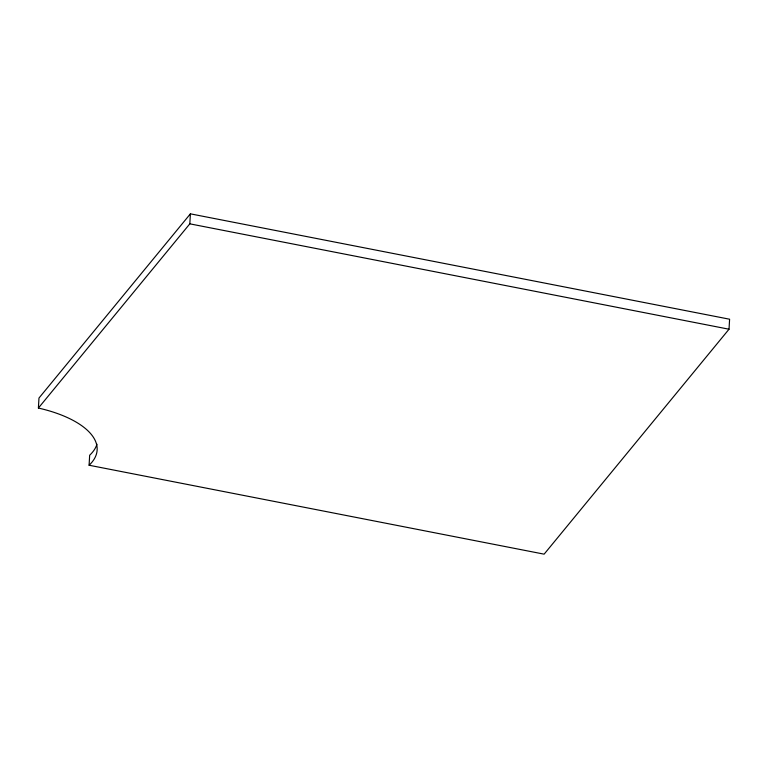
<?xml version="1.0" encoding="UTF-8"?>
<svg xmlns="http://www.w3.org/2000/svg" width="768" height="768" viewBox="0 0 768 768"><rect width="100%" height="100%" fill="white"/><g stroke="black" fill="none" stroke-linecap="round" stroke-linejoin="round"><path stroke-width="1.15" d="M38.4 408.048L38.976 398.054L190.397 213.84L729.6 319.219L729.024 329.213L544.128 554.16L89.088 465.235A95.539 41.28 3.3 0 0 38.4 408.048L189.821 223.834L190.397 213.84M89.088 465.235L89.664 455.232A95.539 41.28 3.3 0 0 96.95 444.211M189.821 223.834L729.024 329.213"/></g></svg>
